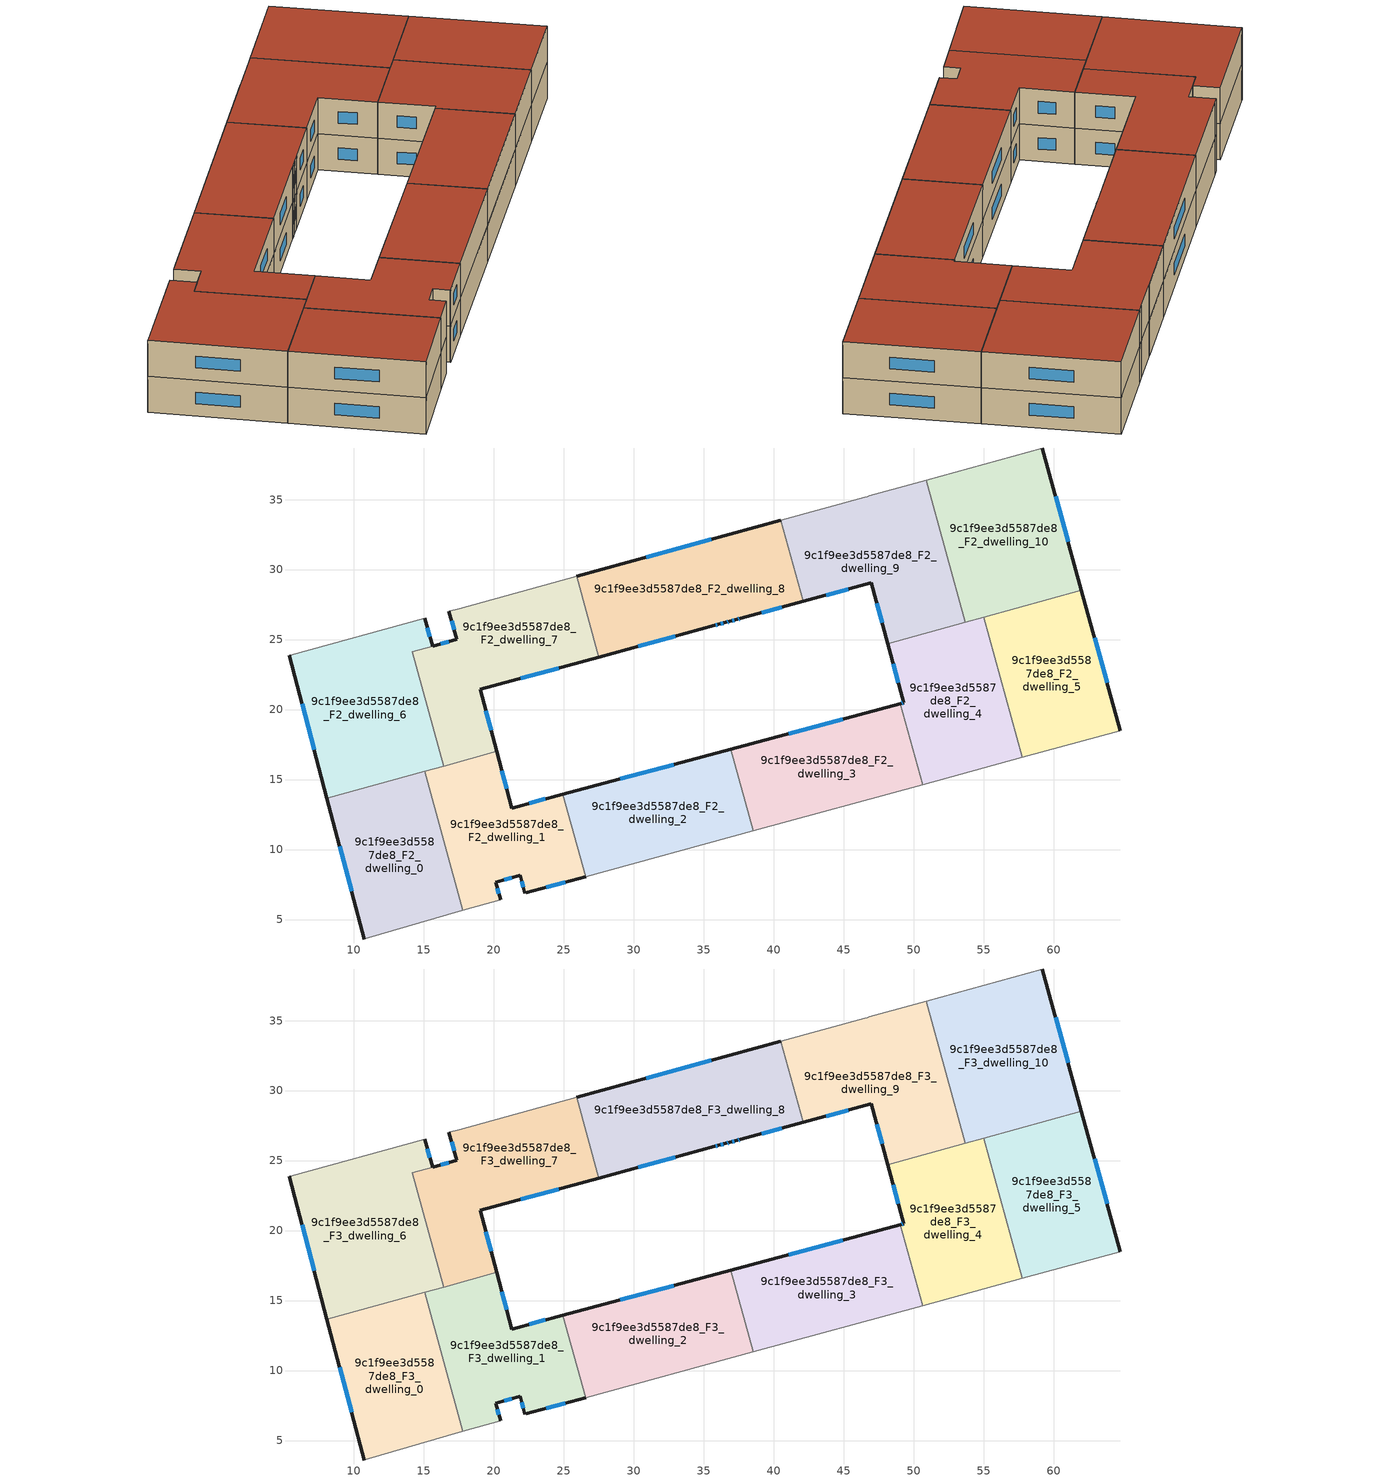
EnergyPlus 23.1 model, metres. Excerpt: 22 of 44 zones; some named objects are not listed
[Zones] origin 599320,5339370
9c1f9ee3d5587de8_F2_dwelling_0
 floor to 9c1f9ee3d5587de8_F1_dwelling_0 (EU_floor_Construction): 15.05,15.59 17.79,5.65 10.79,3.62 10.74,3.61 8.08,13.67 z6
 wall outside (EU_wall_Construction): 8.08,13.67 10.74,3.61 z6:9
 wall adiabatic (EU_wall_Construction): 10.74,3.61 10.79,3.62 17.79,5.65 z6:9
 wall to 9c1f9ee3d5587de8_F2_dwelling_1 (EU_wall_Construction): 17.79,5.65 15.05,15.59 z6:9
 wall to 9c1f9ee3d5587de8_F2_dwelling_6 (EU_wall_Construction): 15.05,15.59 8.08,13.67 z6:9
 window (EU_Window_Construction): 8.99,10.25 9.84,7.04 z7.02:7.98
9c1f9ee3d5587de8_F2_dwelling_1
 floor to 9c1f9ee3d5587de8_F1_dwelling_1 (EU_floor_Construction): 24.93,13.95 26.55,8.07 22.28,6.91 22.21,6.89 21.87,8.16 20.14,7.68 20.48,6.43 17.79,5.65 15.05,15.59 20.2,17.01 21.27,12.96 z6
 wall outside (EU_wall_Construction): 22.28,6.91 26.55,8.07 / 20.48,6.43 20.14,7.68 21.87,8.16 22.21,6.89 / 24.93,13.95 21.27,12.96 20.2,17.01 z6:9
 wall to 9c1f9ee3d5587de8_F2_dwelling_2 (EU_wall_Construction): 26.55,8.07 24.93,13.95 z6:9
 wall adiabatic (EU_wall_Construction): 22.21,6.89 22.28,6.91 / 17.79,5.65 20.48,6.43 z6:9
 wall to 9c1f9ee3d5587de8_F2_dwelling_7 (EU_wall_Construction): 20.2,17.01 16.41,15.97 z6:9
 wall to 9c1f9ee3d5587de8_F2_dwelling_6 (EU_wall_Construction): 16.41,15.97 15.05,15.59 z6:9
 window (EU_Window_Construction): 23.73,7.3 25.1,7.68 / 21.98,7.72 22.09,7.32 / 20.73,7.84 21.28,7.99 / 20.36,6.85 20.26,7.25 / 20.91,14.34 20.56,15.64 / 23.68,13.61 22.51,13.3 z7.02:7.98
9c1f9ee3d5587de8_F2_dwelling_10
 floor to 9c1f9ee3d5587de8_F1_dwelling_10 (EU_floor_Construction): 59.17,38.69 61.98,28.53 53.67,26.25 50.88,36.38 z6
 wall outside (EU_wall_Construction): 61.98,28.53 59.17,38.69 z6:9
 wall to 9c1f9ee3d5587de8_F2_dwelling_9 (EU_wall_Construction): 50.88,36.38 53.67,26.25 z6:9
 wall adiabatic (EU_wall_Construction): 59.17,38.69 50.88,36.38 z6:9
 wall to 9c1f9ee3d5587de8_F2_dwelling_5 (EU_wall_Construction): 54.99,26.61 61.98,28.53 z6:9
 wall to 9c1f9ee3d5587de8_F2_dwelling_4 (EU_wall_Construction): 53.67,26.25 54.99,26.61 z6:9
 window (EU_Window_Construction): 61.02,31.99 60.12,35.23 z7.02:7.98
9c1f9ee3d5587de8_F2_dwelling_2
 floor to 9c1f9ee3d5587de8_F1_dwelling_2 (EU_floor_Construction): 36.93,17.17 38.54,11.35 26.55,8.07 24.93,13.95 z6
 wall outside (EU_wall_Construction): 36.93,17.17 24.93,13.95 z6:9
 wall to 9c1f9ee3d5587de8_F2_dwelling_3 (EU_wall_Construction): 38.54,11.35 36.93,17.17 z6:9
 wall adiabatic (EU_wall_Construction): 26.55,8.07 38.54,11.35 z6:9
 window (EU_Window_Construction): 32.85,16.08 29.01,15.05 z7.02:7.98
9c1f9ee3d5587de8_F2_dwelling_3
 floor to 9c1f9ee3d5587de8_F1_dwelling_3 (EU_floor_Construction): 49.03,20.43 50.63,14.65 38.54,11.35 36.93,17.17 z6
 wall outside (EU_wall_Construction): 49.03,20.43 36.93,17.17 z6:9
 wall adiabatic (EU_wall_Construction): 38.54,11.35 50.63,14.65 z6:9
 wall to 9c1f9ee3d5587de8_F2_dwelling_4 (EU_wall_Construction): 50.63,14.65 49.03,20.43 z6:9
 window (EU_Window_Construction): 44.92,19.32 41.05,18.28 z7.02:7.98
9c1f9ee3d5587de8_F2_dwelling_4
 floor to 9c1f9ee3d5587de8_F1_dwelling_4 (EU_floor_Construction): 54.99,26.61 57.75,16.59 50.63,14.65 49.03,20.43 49.29,20.5 48.14,24.72 z6
 wall outside (EU_wall_Construction): 48.14,24.72 49.29,20.5 49.03,20.43 z6:9
 wall to 9c1f9ee3d5587de8_F2_dwelling_5 (EU_wall_Construction): 57.75,16.59 54.99,26.61 z6:9
 wall adiabatic (EU_wall_Construction): 50.63,14.65 57.75,16.59 z6:9
 wall to 9c1f9ee3d5587de8_F2_dwelling_9 (EU_wall_Construction): 53.67,26.24 48.14,24.72 z6:9
 window (EU_Window_Construction): 49.2,20.47 49.12,20.45 / 48.53,23.28 48.9,21.93 z7.02:7.98
9c1f9ee3d5587de8_F2_dwelling_5
 floor to 9c1f9ee3d5587de8_F1_dwelling_5 (EU_floor_Construction): 61.98,28.53 64.75,18.5 57.75,16.59 54.99,26.61 z6
 wall outside (EU_wall_Construction): 64.75,18.5 61.98,28.53 z6:9
 wall adiabatic (EU_wall_Construction): 57.75,16.59 64.75,18.5 z6:9
 window (EU_Window_Construction): 63.81,21.92 62.92,25.12 z7.02:7.98
9c1f9ee3d5587de8_F2_dwelling_6
 floor to 9c1f9ee3d5587de8_F1_dwelling_6 (EU_floor_Construction): 15.07,26.53 15.62,24.53 14.16,24.12 16.41,15.97 8.08,13.67 5.38,23.87 5.45,23.9 z6
 wall outside (EU_wall_Construction): 5.38,23.87 8.08,13.67 / 15.62,24.53 15.07,26.53 z6:9
 wall adiabatic (EU_wall_Construction): 15.07,26.53 5.45,23.9 5.38,23.87 z6:9
 wall to 9c1f9ee3d5587de8_F2_dwelling_7 (EU_wall_Construction): 16.41,15.97 14.16,24.12 15.62,24.53 z6:9
 window (EU_Window_Construction): 6.3,20.4 7.16,17.14 / 15.44,25.21 15.26,25.85 z7.02:7.98
9c1f9ee3d5587de8_F2_dwelling_7
 floor to 9c1f9ee3d5587de8_F1_dwelling_7 (EU_floor_Construction): 25.92,29.51 27.51,23.75 19.03,21.44 20.2,17.01 16.41,15.97 14.16,24.12 17.35,25.01 16.79,27.01 17.52,27.2 z6
 wall outside (EU_wall_Construction): 20.2,17.01 19.03,21.44 27.51,23.75 / 16.79,27.01 17.35,25.01 15.63,24.53 z6:9
 wall adiabatic (EU_wall_Construction): 25.92,29.51 17.52,27.2 16.79,27.01 z6:9
 wall to 9c1f9ee3d5587de8_F2_dwelling_8 (EU_wall_Construction): 27.51,23.75 25.92,29.51 z6:9
 window (EU_Window_Construction): 21.91,22.23 24.62,22.96 / 19.8,18.52 19.43,19.93 / 16.76,24.85 16.21,24.69 / 16.98,26.33 17.16,25.69 z7.02:7.98
9c1f9ee3d5587de8_F2_dwelling_8
 floor to 9c1f9ee3d5587de8_F1_dwelling_8 (EU_floor_Construction): 40.5,33.52 42.09,27.73 37.64,26.51 37.37,26.44 36.84,26.3 36.57,26.22 36.04,26.08 35.77,26.01 27.51,23.75 25.92,29.51 z6
 wall outside (EU_wall_Construction): 27.51,23.75 35.77,26.01 36.04,26.08 36.57,26.22 36.84,26.3 37.37,26.44 37.64,26.51 42.09,27.73 / 40.5,33.52 25.92,29.51 z6:9
 wall to 9c1f9ee3d5587de8_F2_dwelling_9 (EU_wall_Construction): 42.09,27.73 40.5,33.52 z6:9
 window (EU_Window_Construction): 39.15,26.93 40.58,27.32 / 37.46,26.47 37.55,26.49 / 37.02,26.35 37.19,26.39 / 36.66,26.25 36.75,26.27 / 36.22,26.13 36.39,26.18 / 35.86,26.03 35.95,26.05 / 30.32,24.52 32.96,25.24 / 35.54,32.16 30.88,30.87 z7.02:7.98
9c1f9ee3d5587de8_F2_dwelling_9
 floor to 9c1f9ee3d5587de8_F1_dwelling_9 (EU_floor_Construction): 50.88,36.38 53.67,26.25 48.14,24.72 46.95,29.06 42.09,27.73 40.5,33.52 46.51,35.17 46.67,35.22 46.83,35.26 50.1,36.16 z6
 wall outside (EU_wall_Construction): 42.09,27.73 46.95,29.06 48.14,24.72 z6:9
 wall adiabatic (EU_wall_Construction): 50.88,36.38 50.1,36.16 46.83,35.26 46.67,35.22 46.51,35.17 40.5,33.52 z6:9
 window (EU_Window_Construction): 47.35,27.58 47.73,26.19 / 43.75,28.18 45.3,28.61 z7.02:7.98
9c1f9ee3d5587de8_F3_dwelling_0
 floor to 9c1f9ee3d5587de8_F2_dwelling_0 (EU_floor_Construction): 15.05,15.59 17.79,5.65 10.79,3.62 10.74,3.61 8.08,13.67 z9
 wall outside (EU_wall_Construction): 8.08,13.67 10.74,3.61 z9:12
 wall adiabatic (EU_wall_Construction): 10.74,3.61 10.79,3.62 17.79,5.65 z9:12
 wall to 9c1f9ee3d5587de8_F3_dwelling_1 (EU_wall_Construction): 17.79,5.65 15.05,15.59 z9:12
 wall to 9c1f9ee3d5587de8_F3_dwelling_6 (EU_wall_Construction): 15.05,15.59 8.08,13.67 z9:12
 window (EU_Window_Construction): 8.99,10.25 9.84,7.04 z10.02:10.98
 roof outside (EU_roof_Construction): 17.79,5.65 15.05,15.59 8.08,13.67 10.74,3.61 10.79,3.62 z12
9c1f9ee3d5587de8_F3_dwelling_1
 floor to 9c1f9ee3d5587de8_F2_dwelling_1 (EU_floor_Construction): 24.93,13.95 26.55,8.07 22.28,6.91 22.21,6.89 21.87,8.16 20.14,7.68 20.48,6.43 17.79,5.65 15.05,15.59 20.2,17.01 21.27,12.96 z9
 wall outside (EU_wall_Construction): 22.28,6.91 26.55,8.07 / 20.48,6.43 20.14,7.68 21.87,8.16 22.21,6.89 / 24.93,13.95 21.27,12.96 20.2,17.01 z9:12
 wall to 9c1f9ee3d5587de8_F3_dwelling_2 (EU_wall_Construction): 26.55,8.07 24.93,13.95 z9:12
 wall adiabatic (EU_wall_Construction): 22.21,6.89 22.28,6.91 / 17.79,5.65 20.48,6.43 z9:12
 wall to 9c1f9ee3d5587de8_F3_dwelling_7 (EU_wall_Construction): 20.2,17.01 16.41,15.97 z9:12
 wall to 9c1f9ee3d5587de8_F3_dwelling_6 (EU_wall_Construction): 16.41,15.97 15.05,15.59 z9:12
 window (EU_Window_Construction): 23.73,7.3 25.1,7.68 / 21.98,7.72 22.09,7.32 / 20.73,7.84 21.28,7.99 / 20.36,6.85 20.26,7.25 / 20.91,14.34 20.56,15.64 / 23.68,13.61 22.51,13.3 z10.02:10.98
 roof outside (EU_roof_Construction): 26.55,8.07 24.93,13.95 21.27,12.96 20.2,17.01 15.05,15.59 17.79,5.65 20.48,6.43 20.14,7.68 21.87,8.16 22.21,6.89 22.28,6.91 z12
9c1f9ee3d5587de8_F3_dwelling_10
 floor to 9c1f9ee3d5587de8_F2_dwelling_10 (EU_floor_Construction): 59.17,38.69 61.98,28.53 53.67,26.25 50.88,36.38 z9
 wall outside (EU_wall_Construction): 61.98,28.53 59.17,38.69 z9:12
 wall to 9c1f9ee3d5587de8_F3_dwelling_9 (EU_wall_Construction): 50.88,36.38 53.67,26.25 z9:12
 wall adiabatic (EU_wall_Construction): 59.17,38.69 50.88,36.38 z9:12
 wall to 9c1f9ee3d5587de8_F3_dwelling_5 (EU_wall_Construction): 54.99,26.61 61.98,28.53 z9:12
 wall to 9c1f9ee3d5587de8_F3_dwelling_4 (EU_wall_Construction): 53.67,26.25 54.99,26.61 z9:12
 window (EU_Window_Construction): 61.02,31.99 60.12,35.23 z10.02:10.98
 roof outside (EU_roof_Construction): 61.98,28.53 59.17,38.69 50.88,36.38 53.67,26.25 z12
9c1f9ee3d5587de8_F3_dwelling_2
 floor to 9c1f9ee3d5587de8_F2_dwelling_2 (EU_floor_Construction): 36.93,17.17 38.54,11.35 26.55,8.07 24.93,13.95 z9
 wall outside (EU_wall_Construction): 36.93,17.17 24.93,13.95 z9:12
 wall to 9c1f9ee3d5587de8_F3_dwelling_3 (EU_wall_Construction): 38.54,11.35 36.93,17.17 z9:12
 wall adiabatic (EU_wall_Construction): 26.55,8.07 38.54,11.35 z9:12
 window (EU_Window_Construction): 32.85,16.08 29.01,15.05 z10.02:10.98
 roof outside (EU_roof_Construction): 38.54,11.35 36.93,17.17 24.93,13.95 26.55,8.07 z12
9c1f9ee3d5587de8_F3_dwelling_3
 floor to 9c1f9ee3d5587de8_F2_dwelling_3 (EU_floor_Construction): 49.03,20.43 50.63,14.65 38.54,11.35 36.93,17.17 z9
 wall outside (EU_wall_Construction): 49.03,20.43 36.93,17.17 z9:12
 wall adiabatic (EU_wall_Construction): 38.54,11.35 50.63,14.65 z9:12
 wall to 9c1f9ee3d5587de8_F3_dwelling_4 (EU_wall_Construction): 50.63,14.65 49.03,20.43 z9:12
 window (EU_Window_Construction): 44.92,19.32 41.05,18.28 z10.02:10.98
 roof outside (EU_roof_Construction): 50.63,14.65 49.03,20.43 36.93,17.17 38.54,11.35 z12
9c1f9ee3d5587de8_F3_dwelling_4
 floor to 9c1f9ee3d5587de8_F2_dwelling_4 (EU_floor_Construction): 54.99,26.61 57.75,16.59 50.63,14.65 49.03,20.43 49.29,20.5 48.14,24.72 z9
 wall outside (EU_wall_Construction): 48.14,24.72 49.29,20.5 49.03,20.43 z9:12
 wall to 9c1f9ee3d5587de8_F3_dwelling_5 (EU_wall_Construction): 57.75,16.59 54.99,26.61 z9:12
 wall adiabatic (EU_wall_Construction): 50.63,14.65 57.75,16.59 z9:12
 wall to 9c1f9ee3d5587de8_F3_dwelling_9 (EU_wall_Construction): 53.67,26.24 48.14,24.72 z9:12
 window (EU_Window_Construction): 49.2,20.47 49.12,20.45 / 48.53,23.28 48.9,21.93 z10.02:10.98
 roof outside (EU_roof_Construction): 57.75,16.59 54.99,26.61 48.14,24.72 49.29,20.5 49.03,20.43 50.63,14.65 z12
9c1f9ee3d5587de8_F3_dwelling_5
 floor to 9c1f9ee3d5587de8_F2_dwelling_5 (EU_floor_Construction): 61.98,28.53 64.75,18.5 57.75,16.59 54.99,26.61 z9
 wall outside (EU_wall_Construction): 64.75,18.5 61.98,28.53 z9:12
 wall adiabatic (EU_wall_Construction): 57.75,16.59 64.75,18.5 z9:12
 window (EU_Window_Construction): 63.81,21.92 62.92,25.12 z10.02:10.98
 roof outside (EU_roof_Construction): 64.75,18.5 61.98,28.53 54.99,26.61 57.75,16.59 z12
9c1f9ee3d5587de8_F3_dwelling_6
 floor to 9c1f9ee3d5587de8_F2_dwelling_6 (EU_floor_Construction): 15.07,26.53 15.62,24.53 14.16,24.12 16.41,15.97 8.08,13.67 5.38,23.87 5.45,23.9 z9
 wall outside (EU_wall_Construction): 5.38,23.87 8.08,13.67 / 15.62,24.53 15.07,26.53 z9:12
 wall adiabatic (EU_wall_Construction): 15.07,26.53 5.45,23.9 5.38,23.87 z9:12
 wall to 9c1f9ee3d5587de8_F3_dwelling_7 (EU_wall_Construction): 16.41,15.97 14.16,24.12 15.62,24.53 z9:12
 window (EU_Window_Construction): 6.3,20.4 7.16,17.14 / 15.44,25.21 15.26,25.85 z10.02:10.98
 roof outside (EU_roof_Construction): 16.41,15.97 14.16,24.12 15.62,24.53 15.07,26.53 5.45,23.9 5.38,23.87 8.08,13.67 z12
9c1f9ee3d5587de8_F3_dwelling_7
 floor to 9c1f9ee3d5587de8_F2_dwelling_7 (EU_floor_Construction): 25.92,29.51 27.51,23.75 19.03,21.44 20.2,17.01 16.41,15.97 14.16,24.12 17.35,25.01 16.79,27.01 17.52,27.2 z9
 wall outside (EU_wall_Construction): 20.2,17.01 19.03,21.44 27.51,23.75 / 16.79,27.01 17.35,25.01 15.63,24.53 z9:12
 wall adiabatic (EU_wall_Construction): 25.92,29.51 17.52,27.2 16.79,27.01 z9:12
 wall to 9c1f9ee3d5587de8_F3_dwelling_8 (EU_wall_Construction): 27.51,23.75 25.92,29.51 z9:12
 window (EU_Window_Construction): 21.91,22.23 24.62,22.96 / 19.8,18.52 19.43,19.93 / 16.76,24.85 16.21,24.69 / 16.98,26.33 17.16,25.69 z10.02:10.98
 roof outside (EU_roof_Construction): 20.2,17.01 19.03,21.44 27.51,23.75 25.92,29.51 17.52,27.2 16.79,27.01 17.35,25.01 14.16,24.12 16.41,15.97 z12
9c1f9ee3d5587de8_F3_dwelling_8
 floor to 9c1f9ee3d5587de8_F2_dwelling_8 (EU_floor_Construction): 40.5,33.52 42.09,27.73 37.64,26.51 37.37,26.44 36.84,26.3 36.57,26.22 36.04,26.08 35.77,26.01 27.51,23.75 25.92,29.51 z9
 wall outside (EU_wall_Construction): 27.51,23.75 35.77,26.01 36.04,26.08 36.57,26.22 36.84,26.3 37.37,26.44 37.64,26.51 42.09,27.73 / 40.5,33.52 25.92,29.51 z9:12
 wall to 9c1f9ee3d5587de8_F3_dwelling_9 (EU_wall_Construction): 42.09,27.73 40.5,33.52 z9:12
 window (EU_Window_Construction): 39.15,26.93 40.58,27.32 / 37.46,26.47 37.55,26.49 / 37.02,26.35 37.19,26.39 / 36.66,26.25 36.75,26.27 / 36.22,26.13 36.39,26.18 / 35.86,26.03 35.95,26.05 / 30.32,24.52 32.96,25.24 / 35.54,32.16 30.88,30.87 z10.02:10.98
 roof outside (EU_roof_Construction): 42.09,27.73 40.5,33.52 25.92,29.51 27.51,23.75 35.77,26.01 36.04,26.08 36.57,26.22 36.84,26.3 37.37,26.44 37.64,26.51 z12
9c1f9ee3d5587de8_F3_dwelling_9
 floor to 9c1f9ee3d5587de8_F2_dwelling_9 (EU_floor_Construction): 50.88,36.38 53.67,26.25 48.14,24.72 46.95,29.06 42.09,27.73 40.5,33.52 46.51,35.17 46.67,35.22 46.83,35.26 50.1,36.16 z9
 wall outside (EU_wall_Construction): 42.09,27.73 46.95,29.06 48.14,24.72 z9:12
 wall adiabatic (EU_wall_Construction): 50.88,36.38 50.1,36.16 46.83,35.26 46.67,35.22 46.51,35.17 40.5,33.52 z9:12
 window (EU_Window_Construction): 47.35,27.58 47.73,26.19 / 43.75,28.18 45.3,28.61 z10.02:10.98
 roof outside (EU_roof_Construction): 53.67,26.25 50.88,36.38 50.1,36.16 46.83,35.26 46.67,35.22 46.51,35.17 40.5,33.52 42.09,27.73 46.95,29.06 48.14,24.72 z12
[Building]
EU S2 Campaign: North Axis=0; Terrain=City; Solar Distribution=FullExterior
[Site:Location]
Vienna: Latitude=48; Longitude=16.5; Time Zone=1; Elevation=183
[SizingPeriod:WeatherFileDays]
AnnualSizingPeriod: Begin Month=1; Begin Day of Month=1; End Month=12; End Day of Month=31; Day of Week for Start Day=Monday; Use Weather File Daylight Saving Period=No; Use Weather File Rain and Snow Indicators=No
[MATERIAL]
EU_InternalMass_Material: Roughness=MediumRough; Thickness=0.1; Conductivity=1; Density=1800; Specific Heat=900; Thermal Absorptance=0.9; Solar Absorptance=0.7; Visible Absorptance=0.7
[MATERIAL:NOMASS] Roughness=MediumRough; Thermal Absorptance=0.9; Solar Absorptance=0.7; Visible Absorptance=0.7
Name | Thermal Resistance
EU_wall_NoMass | 0.942466
EU_roof_NoMass | 0.551687
EU_floor_NoMass | 0.66527
[WINDOWMATERIAL:SIMPLEGLAZINGSYSTEM]
EU_Window_SimpleGlazing: UFactor=2.03367; Solar Heat Gain Coefficient=0.65; Visible Transmittance=0.65
[CONSTRUCTION]
EU_wall_Construction: EU_wall_NoMass
EU_roof_Construction: EU_roof_NoMass
EU_floor_Construction: EU_floor_NoMass
EU_Window_Construction: EU_Window_SimpleGlazing
EU_InternalMass_Construction: EU_InternalMass_Material
[ZONE] Type=1; Multiplier=1; Ceiling Height=autocalculate; Floor Area=autocalculate; Part of Total Floor Area=Yes
Name | Volume
9c1f9ee3d5587de8_F2_dwelling_0; 9c1f9ee3d5587de8_F3_dwelling_0 | 226.374
9c1f9ee3d5587de8_F2_dwelling_1; 9c1f9ee3d5587de8_F3_dwelling_1 | 226.337
9c1f9ee3d5587de8_F2_dwelling_10; 9c1f9ee3d5587de8_F3_dwelling_10 | 271.652
9c1f9ee3d5587de8_F2_dwelling_2; 9c1f9ee3d5587de8_F3_dwelling_2 | 226.36
9c1f9ee3d5587de8_F2_dwelling_3; 9c1f9ee3d5587de8_F3_dwelling_3 | 226.356
9c1f9ee3d5587de8_F2_dwelling_4; 9c1f9ee3d5587de8_F3_dwelling_4 | 226.355
9c1f9ee3d5587de8_F2_dwelling_5; 9c1f9ee3d5587de8_F3_dwelling_5 | 226.357
9c1f9ee3d5587de8_F2_dwelling_6; 9c1f9ee3d5587de8_F3_dwelling_6 | 281.104
9c1f9ee3d5587de8_F2_dwelling_7; 9c1f9ee3d5587de8_F3_dwelling_7 | 262.14
9c1f9ee3d5587de8_F2_dwelling_8; 9c1f9ee3d5587de8_F3_dwelling_8 | 271.664
9c1f9ee3d5587de8_F2_dwelling_9; 9c1f9ee3d5587de8_F3_dwelling_9 | 271.601
[INTERNALMASS] Construction=EU_InternalMass_Construction
Name | Zone or ZoneList | Surface Area
9c1f9ee3d5587de8_F2_dwelling_0_EU_InternalMass | 9c1f9ee3d5587de8_F2_dwelling_0 | 75.4579
9c1f9ee3d5587de8_F2_dwelling_1_EU_InternalMass | 9c1f9ee3d5587de8_F2_dwelling_1 | 75.4458
9c1f9ee3d5587de8_F2_dwelling_2_EU_InternalMass | 9c1f9ee3d5587de8_F2_dwelling_2 | 75.4532
9c1f9ee3d5587de8_F2_dwelling_3_EU_InternalMass | 9c1f9ee3d5587de8_F2_dwelling_3 | 75.4529
9c1f9ee3d5587de8_F2_dwelling_4_EU_InternalMass | 9c1f9ee3d5587de8_F2_dwelling_4 | 75.4517
9c1f9ee3d5587de8_F2_dwelling_5_EU_InternalMass | 9c1f9ee3d5587de8_F2_dwelling_5 | 75.4525
9c1f9ee3d5587de8_F2_dwelling_6_EU_InternalMass | 9c1f9ee3d5587de8_F2_dwelling_6 | 93.6991
9c1f9ee3d5587de8_F2_dwelling_7_EU_InternalMass | 9c1f9ee3d5587de8_F2_dwelling_7 | 87.3819
9c1f9ee3d5587de8_F2_dwelling_8_EU_InternalMass | 9c1f9ee3d5587de8_F2_dwelling_8 | 90.5462
9c1f9ee3d5587de8_F2_dwelling_9_EU_InternalMass | 9c1f9ee3d5587de8_F2_dwelling_9 | 90.5339
9c1f9ee3d5587de8_F2_dwelling_10_EU_InternalMass | 9c1f9ee3d5587de8_F2_dwelling_10 | 90.5506
9c1f9ee3d5587de8_F3_dwelling_0_EU_InternalMass | 9c1f9ee3d5587de8_F3_dwelling_0 | 75.4579
9c1f9ee3d5587de8_F3_dwelling_1_EU_InternalMass | 9c1f9ee3d5587de8_F3_dwelling_1 | 75.4458
9c1f9ee3d5587de8_F3_dwelling_2_EU_InternalMass | 9c1f9ee3d5587de8_F3_dwelling_2 | 75.4532
9c1f9ee3d5587de8_F3_dwelling_3_EU_InternalMass | 9c1f9ee3d5587de8_F3_dwelling_3 | 75.4529
9c1f9ee3d5587de8_F3_dwelling_4_EU_InternalMass | 9c1f9ee3d5587de8_F3_dwelling_4 | 75.4517
9c1f9ee3d5587de8_F3_dwelling_5_EU_InternalMass | 9c1f9ee3d5587de8_F3_dwelling_5 | 75.4525
9c1f9ee3d5587de8_F3_dwelling_6_EU_InternalMass | 9c1f9ee3d5587de8_F3_dwelling_6 | 93.6991
9c1f9ee3d5587de8_F3_dwelling_7_EU_InternalMass | 9c1f9ee3d5587de8_F3_dwelling_7 | 87.3819
9c1f9ee3d5587de8_F3_dwelling_8_EU_InternalMass | 9c1f9ee3d5587de8_F3_dwelling_8 | 90.5462
9c1f9ee3d5587de8_F3_dwelling_9_EU_InternalMass | 9c1f9ee3d5587de8_F3_dwelling_9 | 90.5339
9c1f9ee3d5587de8_F3_dwelling_10_EU_InternalMass | 9c1f9ee3d5587de8_F3_dwelling_10 | 90.5506
[OTHEREQUIPMENT] Fuel Type=Electricity; Design Level Calculation Method=Watts/Area; Power per Zone Floor Area=1; Fraction Latent=0; Fraction Radiant=0; Fraction Lost=0; Carbon Dioxide Generation Rate=0; EndUse Subcategory=EU_Step8_InternalGains
Name | Zone or ZoneList or Space or SpaceList | Schedule
EU_Step8_InternalGain_9c1f9ee3d5587de8_F2_dwelling_0_f000 | 9c1f9ee3d5587de8_F2_dwelling_0 | EU_Step8_GainSchedule_9c1f9ee3d5587de8_F2_dwelling_0_f000
EU_Step8_InternalGain_9c1f9ee3d5587de8_F2_dwelling_1_f000 | 9c1f9ee3d5587de8_F2_dwelling_1 | EU_Step8_GainSchedule_9c1f9ee3d5587de8_F2_dwelling_1_f000
EU_Step8_InternalGain_9c1f9ee3d5587de8_F2_dwelling_2_f000 | 9c1f9ee3d5587de8_F2_dwelling_2 | EU_Step8_GainSchedule_9c1f9ee3d5587de8_F2_dwelling_2_f000
EU_Step8_InternalGain_9c1f9ee3d5587de8_F2_dwelling_3_f000 | 9c1f9ee3d5587de8_F2_dwelling_3 | EU_Step8_GainSchedule_9c1f9ee3d5587de8_F2_dwelling_3_f000
EU_Step8_InternalGain_9c1f9ee3d5587de8_F2_dwelling_4_f000 | 9c1f9ee3d5587de8_F2_dwelling_4 | EU_Step8_GainSchedule_9c1f9ee3d5587de8_F2_dwelling_4_f000
EU_Step8_InternalGain_9c1f9ee3d5587de8_F2_dwelling_5_f000 | 9c1f9ee3d5587de8_F2_dwelling_5 | EU_Step8_GainSchedule_9c1f9ee3d5587de8_F2_dwelling_5_f000
EU_Step8_InternalGain_9c1f9ee3d5587de8_F2_dwelling_6_f000 | 9c1f9ee3d5587de8_F2_dwelling_6 | EU_Step8_GainSchedule_9c1f9ee3d5587de8_F2_dwelling_6_f000
EU_Step8_InternalGain_9c1f9ee3d5587de8_F2_dwelling_7_f000 | 9c1f9ee3d5587de8_F2_dwelling_7 | EU_Step8_GainSchedule_9c1f9ee3d5587de8_F2_dwelling_7_f000
EU_Step8_InternalGain_9c1f9ee3d5587de8_F2_dwelling_8_f000 | 9c1f9ee3d5587de8_F2_dwelling_8 | EU_Step8_GainSchedule_9c1f9ee3d5587de8_F2_dwelling_8_f000
EU_Step8_InternalGain_9c1f9ee3d5587de8_F2_dwelling_9_f000 | 9c1f9ee3d5587de8_F2_dwelling_9 | EU_Step8_GainSchedule_9c1f9ee3d5587de8_F2_dwelling_9_f000
EU_Step8_InternalGain_9c1f9ee3d5587de8_F2_dwelling_10_f000 | 9c1f9ee3d5587de8_F2_dwelling_10 | EU_Step8_GainSchedule_9c1f9ee3d5587de8_F2_dwelling_10_f000
EU_Step8_InternalGain_9c1f9ee3d5587de8_F3_dwelling_0_f000 | 9c1f9ee3d5587de8_F3_dwelling_0 | EU_Step8_GainSchedule_9c1f9ee3d5587de8_F3_dwelling_0_f000
EU_Step8_InternalGain_9c1f9ee3d5587de8_F3_dwelling_1_f000 | 9c1f9ee3d5587de8_F3_dwelling_1 | EU_Step8_GainSchedule_9c1f9ee3d5587de8_F3_dwelling_1_f000
EU_Step8_InternalGain_9c1f9ee3d5587de8_F3_dwelling_2_f000 | 9c1f9ee3d5587de8_F3_dwelling_2 | EU_Step8_GainSchedule_9c1f9ee3d5587de8_F3_dwelling_2_f000
EU_Step8_InternalGain_9c1f9ee3d5587de8_F3_dwelling_3_f000 | 9c1f9ee3d5587de8_F3_dwelling_3 | EU_Step8_GainSchedule_9c1f9ee3d5587de8_F3_dwelling_3_f000
EU_Step8_InternalGain_9c1f9ee3d5587de8_F3_dwelling_4_f000 | 9c1f9ee3d5587de8_F3_dwelling_4 | EU_Step8_GainSchedule_9c1f9ee3d5587de8_F3_dwelling_4_f000
EU_Step8_InternalGain_9c1f9ee3d5587de8_F3_dwelling_5_f000 | 9c1f9ee3d5587de8_F3_dwelling_5 | EU_Step8_GainSchedule_9c1f9ee3d5587de8_F3_dwelling_5_f000
EU_Step8_InternalGain_9c1f9ee3d5587de8_F3_dwelling_6_f000 | 9c1f9ee3d5587de8_F3_dwelling_6 | EU_Step8_GainSchedule_9c1f9ee3d5587de8_F3_dwelling_6_f000
EU_Step8_InternalGain_9c1f9ee3d5587de8_F3_dwelling_7_f000 | 9c1f9ee3d5587de8_F3_dwelling_7 | EU_Step8_GainSchedule_9c1f9ee3d5587de8_F3_dwelling_7_f000
EU_Step8_InternalGain_9c1f9ee3d5587de8_F3_dwelling_8_f000 | 9c1f9ee3d5587de8_F3_dwelling_8 | EU_Step8_GainSchedule_9c1f9ee3d5587de8_F3_dwelling_8_f000
EU_Step8_InternalGain_9c1f9ee3d5587de8_F3_dwelling_9_f000 | 9c1f9ee3d5587de8_F3_dwelling_9 | EU_Step8_GainSchedule_9c1f9ee3d5587de8_F3_dwelling_9_f000
EU_Step8_InternalGain_9c1f9ee3d5587de8_F3_dwelling_10_f000 | 9c1f9ee3d5587de8_F3_dwelling_10 | EU_Step8_GainSchedule_9c1f9ee3d5587de8_F3_dwelling_10_f000
[ZONEVENTILATION:DESIGNFLOWRATE] Schedule=EU_AlwaysOn; Design Flow Rate Calculation Method=AirChanges/Hour; Air Changes per Hour=0.530523; Ventilation Type=Natural; Fan Pressure Rise=0; Fan Total Efficiency=1; Constant Term Coefficient=1; Temperature Term Coefficient=0; Velocity Term Coefficient=0; Velocity Squared Term Coefficient=0; Minimum Indoor Temperature=-100; Maximum Indoor Temperature=100; Delta Temperature=-100; Minimum Outdoor Temperature=-100; Maximum Outdoor Temperature=100; Maximum Wind Speed=40
Name | Zone or ZoneList or Space or SpaceList
EU_ConstantAir_9c1f9ee3d5587de8_F2_dwelling_0 | 9c1f9ee3d5587de8_F2_dwelling_0
EU_ConstantAir_9c1f9ee3d5587de8_F2_dwelling_1 | 9c1f9ee3d5587de8_F2_dwelling_1
EU_ConstantAir_9c1f9ee3d5587de8_F2_dwelling_2 | 9c1f9ee3d5587de8_F2_dwelling_2
EU_ConstantAir_9c1f9ee3d5587de8_F2_dwelling_3 | 9c1f9ee3d5587de8_F2_dwelling_3
EU_ConstantAir_9c1f9ee3d5587de8_F2_dwelling_4 | 9c1f9ee3d5587de8_F2_dwelling_4
EU_ConstantAir_9c1f9ee3d5587de8_F2_dwelling_5 | 9c1f9ee3d5587de8_F2_dwelling_5
EU_ConstantAir_9c1f9ee3d5587de8_F2_dwelling_6 | 9c1f9ee3d5587de8_F2_dwelling_6
EU_ConstantAir_9c1f9ee3d5587de8_F2_dwelling_7 | 9c1f9ee3d5587de8_F2_dwelling_7
EU_ConstantAir_9c1f9ee3d5587de8_F2_dwelling_8 | 9c1f9ee3d5587de8_F2_dwelling_8
EU_ConstantAir_9c1f9ee3d5587de8_F2_dwelling_9 | 9c1f9ee3d5587de8_F2_dwelling_9
EU_ConstantAir_9c1f9ee3d5587de8_F2_dwelling_10 | 9c1f9ee3d5587de8_F2_dwelling_10
EU_ConstantAir_9c1f9ee3d5587de8_F3_dwelling_0 | 9c1f9ee3d5587de8_F3_dwelling_0
EU_ConstantAir_9c1f9ee3d5587de8_F3_dwelling_1 | 9c1f9ee3d5587de8_F3_dwelling_1
EU_ConstantAir_9c1f9ee3d5587de8_F3_dwelling_2 | 9c1f9ee3d5587de8_F3_dwelling_2
EU_ConstantAir_9c1f9ee3d5587de8_F3_dwelling_3 | 9c1f9ee3d5587de8_F3_dwelling_3
EU_ConstantAir_9c1f9ee3d5587de8_F3_dwelling_4 | 9c1f9ee3d5587de8_F3_dwelling_4
EU_ConstantAir_9c1f9ee3d5587de8_F3_dwelling_5 | 9c1f9ee3d5587de8_F3_dwelling_5
EU_ConstantAir_9c1f9ee3d5587de8_F3_dwelling_6 | 9c1f9ee3d5587de8_F3_dwelling_6
EU_ConstantAir_9c1f9ee3d5587de8_F3_dwelling_7 | 9c1f9ee3d5587de8_F3_dwelling_7
EU_ConstantAir_9c1f9ee3d5587de8_F3_dwelling_8 | 9c1f9ee3d5587de8_F3_dwelling_8
EU_ConstantAir_9c1f9ee3d5587de8_F3_dwelling_9 | 9c1f9ee3d5587de8_F3_dwelling_9
EU_ConstantAir_9c1f9ee3d5587de8_F3_dwelling_10 | 9c1f9ee3d5587de8_F3_dwelling_10
[HVACTEMPLATE:ZONE:IDEALLOADSAIRSYSTEM] System Availability Schedule=EU_AlwaysOn; Maximum Heating Supply Air Temperature=50; Minimum Cooling Supply Air Temperature=13; Maximum Heating Supply Air Humidity Ratio=0.0156; Minimum Cooling Supply Air Humidity Ratio=0.0077; Heating Limit=NoLimit; Cooling Limit=NoLimit; Heating Availability Schedule=EU_AlwaysOn; Cooling Availability Schedule=EU_CoolingOff; Dehumidification Control Type=ConstantSensibleHeatRatio; Cooling Sensible Heat Ratio=0.7; Dehumidification Setpoint=60; Humidification Control Type=None; Humidification Setpoint=30; Outdoor Air Method=None; Outdoor Air Flow Rate per Person=0.00944; Outdoor Air Flow Rate per Zone Floor Area=0; Outdoor Air Flow Rate per Zone=0; Demand Controlled Ventilation Type=None; Outdoor Air Economizer Type=NoEconomizer; Heat Recovery Type=None; Sensible Heat Recovery Effectiveness=0.7; Latent Heat Recovery Effectiveness=0.65
Name | Template Thermostat
9c1f9ee3d5587de8_F2_dwelling_0 | EU_HeatOnly_9c1f9ee3d5587de8_F2_dwelling_0
9c1f9ee3d5587de8_F2_dwelling_1 | EU_HeatOnly_9c1f9ee3d5587de8_F2_dwelling_1
9c1f9ee3d5587de8_F2_dwelling_2 | EU_HeatOnly_9c1f9ee3d5587de8_F2_dwelling_2
9c1f9ee3d5587de8_F2_dwelling_3 | EU_HeatOnly_9c1f9ee3d5587de8_F2_dwelling_3
9c1f9ee3d5587de8_F2_dwelling_4 | EU_HeatOnly_9c1f9ee3d5587de8_F2_dwelling_4
9c1f9ee3d5587de8_F2_dwelling_5 | EU_HeatOnly_9c1f9ee3d5587de8_F2_dwelling_5
9c1f9ee3d5587de8_F2_dwelling_6 | EU_HeatOnly_9c1f9ee3d5587de8_F2_dwelling_6
9c1f9ee3d5587de8_F2_dwelling_7 | EU_HeatOnly_9c1f9ee3d5587de8_F2_dwelling_7
9c1f9ee3d5587de8_F2_dwelling_8 | EU_HeatOnly_9c1f9ee3d5587de8_F2_dwelling_8
9c1f9ee3d5587de8_F2_dwelling_9 | EU_HeatOnly_9c1f9ee3d5587de8_F2_dwelling_9
9c1f9ee3d5587de8_F2_dwelling_10 | EU_HeatOnly_9c1f9ee3d5587de8_F2_dwelling_10
9c1f9ee3d5587de8_F3_dwelling_0 | EU_HeatOnly_9c1f9ee3d5587de8_F3_dwelling_0
9c1f9ee3d5587de8_F3_dwelling_1 | EU_HeatOnly_9c1f9ee3d5587de8_F3_dwelling_1
9c1f9ee3d5587de8_F3_dwelling_2 | EU_HeatOnly_9c1f9ee3d5587de8_F3_dwelling_2
9c1f9ee3d5587de8_F3_dwelling_3 | EU_HeatOnly_9c1f9ee3d5587de8_F3_dwelling_3
9c1f9ee3d5587de8_F3_dwelling_4 | EU_HeatOnly_9c1f9ee3d5587de8_F3_dwelling_4
9c1f9ee3d5587de8_F3_dwelling_5 | EU_HeatOnly_9c1f9ee3d5587de8_F3_dwelling_5
9c1f9ee3d5587de8_F3_dwelling_6 | EU_HeatOnly_9c1f9ee3d5587de8_F3_dwelling_6
9c1f9ee3d5587de8_F3_dwelling_7 | EU_HeatOnly_9c1f9ee3d5587de8_F3_dwelling_7
9c1f9ee3d5587de8_F3_dwelling_8 | EU_HeatOnly_9c1f9ee3d5587de8_F3_dwelling_8
9c1f9ee3d5587de8_F3_dwelling_9 | EU_HeatOnly_9c1f9ee3d5587de8_F3_dwelling_9
9c1f9ee3d5587de8_F3_dwelling_10 | EU_HeatOnly_9c1f9ee3d5587de8_F3_dwelling_10
[SIZING:ZONE] Zone Cooling Design Supply Air Temperature Input Method=SupplyAirTemperature; Zone Cooling Design Supply Air Temperature=13; Zone Heating Design Supply Air Temperature Input Method=SupplyAirTemperature; Zone Heating Design Supply Air Temperature=50; Zone Cooling Design Supply Air Humidity Ratio=0.008; Zone Heating Design Supply Air Humidity Ratio=0.008; Cooling Design Air Flow Method=DesignDay; Cooling Design Air Flow Rate=0; Cooling Minimum Air Flow per Zone Floor Area=0.000762; Cooling Minimum Air Flow=0; Cooling Minimum Air Flow Fraction=0.2; Heating Design Air Flow Method=DesignDay; Heating Design Air Flow Rate=0; Heating Maximum Air Flow per Zone Floor Area=0.002032; Heating Maximum Air Flow=0.141576; Heating Maximum Air Flow Fraction=0.3; Account for Dedicated Outdoor Air System=No; Dedicated Outdoor Air System Control Strategy=NeutralSupplyAir; Dedicated Outdoor Air Low Setpoint Temperature for Design=autosize; Dedicated Outdoor Air High Setpoint Temperature for Design=autosize; Zone Load Sizing Method=Sensible Load Only No Latent Load; Zone Latent Cooling Design Supply Air Humidity Ratio Input Method=HumidityRatioDifference; Zone Cooling Design Supply Air Humidity Ratio Difference=0.005; Zone Latent Heating Design Supply Air Humidity Ratio Input Method=HumidityRatioDifference; Zone Humidification Design Supply Air Humidity Ratio Difference=0.005
9c1f9ee3d5587de8_F2_dwelling_0; 9c1f9ee3d5587de8_F2_dwelling_1; 9c1f9ee3d5587de8_F2_dwelling_2; 9c1f9ee3d5587de8_F2_dwelling_3; 9c1f9ee3d5587de8_F2_dwelling_4; 9c1f9ee3d5587de8_F2_dwelling_5; 9c1f9ee3d5587de8_F2_dwelling_6; 9c1f9ee3d5587de8_F2_dwelling_7; 9c1f9ee3d5587de8_F2_dwelling_8; 9c1f9ee3d5587de8_F2_dwelling_9; 9c1f9ee3d5587de8_F2_dwelling_10; 9c1f9ee3d5587de8_F3_dwelling_0; 9c1f9ee3d5587de8_F3_dwelling_1; 9c1f9ee3d5587de8_F3_dwelling_2; 9c1f9ee3d5587de8_F3_dwelling_3; 9c1f9ee3d5587de8_F3_dwelling_4; 9c1f9ee3d5587de8_F3_dwelling_5; 9c1f9ee3d5587de8_F3_dwelling_6; 9c1f9ee3d5587de8_F3_dwelling_7; 9c1f9ee3d5587de8_F3_dwelling_8; 9c1f9ee3d5587de8_F3_dwelling_9; 9c1f9ee3d5587de8_F3_dwelling_10
[SCHEDULE:CONSTANT]
Name | Hourly Value
EU_AlwaysOn | 1
EU_CoolingOff | 0
[SCHEDULE:FILE] Column Number=1; Rows to Skip at Top=0; Number of Hours of Data=8760; Column Separator=Comma; Interpolate to Timestep=No; Minutes per Item=60; Adjust Schedule for Daylight Savings=Yes
Name | File
EU_Step8_GainSchedule_9c1f9ee3d5587de8_F2_dwelling_0_f000 | ../../schedules/9c1f9ee3d5587de8/9c1f9ee3d5587de8_F2_dwelling_0_f000_gain.csv
EU_Step8_GainSchedule_9c1f9ee3d5587de8_F2_dwelling_1_f000 | ../../schedules/9c1f9ee3d5587de8/9c1f9ee3d5587de8_F2_dwelling_1_f000_gain.csv
EU_Step8_GainSchedule_9c1f9ee3d5587de8_F2_dwelling_2_f000 | ../../schedules/9c1f9ee3d5587de8/9c1f9ee3d5587de8_F2_dwelling_2_f000_gain.csv
EU_Step8_GainSchedule_9c1f9ee3d5587de8_F2_dwelling_3_f000 | ../../schedules/9c1f9ee3d5587de8/9c1f9ee3d5587de8_F2_dwelling_3_f000_gain.csv
EU_Step8_GainSchedule_9c1f9ee3d5587de8_F2_dwelling_4_f000 | ../../schedules/9c1f9ee3d5587de8/9c1f9ee3d5587de8_F2_dwelling_4_f000_gain.csv
EU_Step8_GainSchedule_9c1f9ee3d5587de8_F2_dwelling_5_f000 | ../../schedules/9c1f9ee3d5587de8/9c1f9ee3d5587de8_F2_dwelling_5_f000_gain.csv
EU_Step8_GainSchedule_9c1f9ee3d5587de8_F2_dwelling_6_f000 | ../../schedules/9c1f9ee3d5587de8/9c1f9ee3d5587de8_F2_dwelling_6_f000_gain.csv
EU_Step8_GainSchedule_9c1f9ee3d5587de8_F2_dwelling_7_f000 | ../../schedules/9c1f9ee3d5587de8/9c1f9ee3d5587de8_F2_dwelling_7_f000_gain.csv
EU_Step8_GainSchedule_9c1f9ee3d5587de8_F2_dwelling_8_f000 | ../../schedules/9c1f9ee3d5587de8/9c1f9ee3d5587de8_F2_dwelling_8_f000_gain.csv
EU_Step8_GainSchedule_9c1f9ee3d5587de8_F2_dwelling_9_f000 | ../../schedules/9c1f9ee3d5587de8/9c1f9ee3d5587de8_F2_dwelling_9_f000_gain.csv
EU_Step8_GainSchedule_9c1f9ee3d5587de8_F2_dwelling_10_f000 | ../../schedules/9c1f9ee3d5587de8/9c1f9ee3d5587de8_F2_dwelling_10_f000_gain.csv
EU_Step8_GainSchedule_9c1f9ee3d5587de8_F3_dwelling_0_f000 | ../../schedules/9c1f9ee3d5587de8/9c1f9ee3d5587de8_F3_dwelling_0_f000_gain.csv
EU_Step8_GainSchedule_9c1f9ee3d5587de8_F3_dwelling_1_f000 | ../../schedules/9c1f9ee3d5587de8/9c1f9ee3d5587de8_F3_dwelling_1_f000_gain.csv
EU_Step8_GainSchedule_9c1f9ee3d5587de8_F3_dwelling_2_f000 | ../../schedules/9c1f9ee3d5587de8/9c1f9ee3d5587de8_F3_dwelling_2_f000_gain.csv
EU_Step8_GainSchedule_9c1f9ee3d5587de8_F3_dwelling_3_f000 | ../../schedules/9c1f9ee3d5587de8/9c1f9ee3d5587de8_F3_dwelling_3_f000_gain.csv
EU_Step8_GainSchedule_9c1f9ee3d5587de8_F3_dwelling_4_f000 | ../../schedules/9c1f9ee3d5587de8/9c1f9ee3d5587de8_F3_dwelling_4_f000_gain.csv
EU_Step8_GainSchedule_9c1f9ee3d5587de8_F3_dwelling_5_f000 | ../../schedules/9c1f9ee3d5587de8/9c1f9ee3d5587de8_F3_dwelling_5_f000_gain.csv
EU_Step8_GainSchedule_9c1f9ee3d5587de8_F3_dwelling_6_f000 | ../../schedules/9c1f9ee3d5587de8/9c1f9ee3d5587de8_F3_dwelling_6_f000_gain.csv
EU_Step8_GainSchedule_9c1f9ee3d5587de8_F3_dwelling_7_f000 | ../../schedules/9c1f9ee3d5587de8/9c1f9ee3d5587de8_F3_dwelling_7_f000_gain.csv
EU_Step8_GainSchedule_9c1f9ee3d5587de8_F3_dwelling_8_f000 | ../../schedules/9c1f9ee3d5587de8/9c1f9ee3d5587de8_F3_dwelling_8_f000_gain.csv
EU_Step8_GainSchedule_9c1f9ee3d5587de8_F3_dwelling_9_f000 | ../../schedules/9c1f9ee3d5587de8/9c1f9ee3d5587de8_F3_dwelling_9_f000_gain.csv
EU_Step8_GainSchedule_9c1f9ee3d5587de8_F3_dwelling_10_f000 | ../../schedules/9c1f9ee3d5587de8/9c1f9ee3d5587de8_F3_dwelling_10_f000_gain.csv
